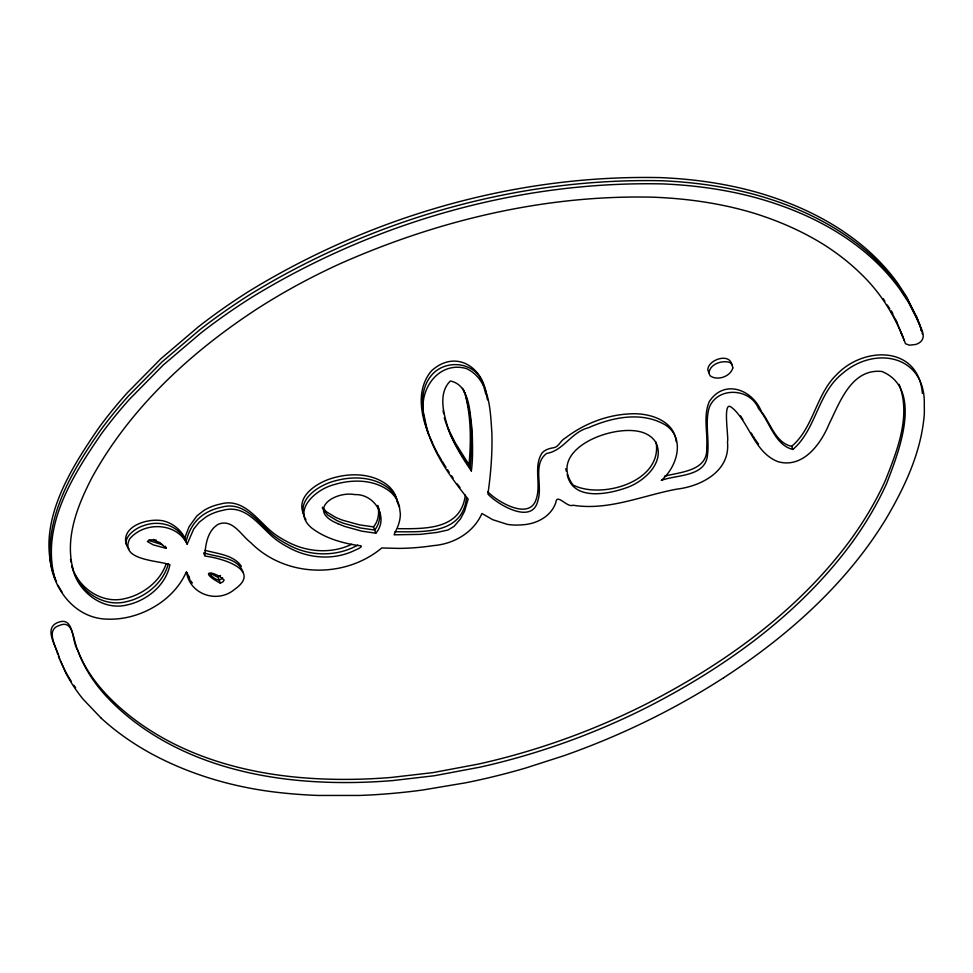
<?xml version="1.0" encoding="UTF-8"?>
<svg xmlns="http://www.w3.org/2000/svg" width="973" height="973" viewBox="0 0 973 973"><rect width="100%" height="100%" fill="white"/><g stroke="black" fill="none" stroke-linecap="round" stroke-linejoin="round"><path stroke-width="1.46" d="M465.325 495.148C461.044 529.884 425.079 528.838 398.2 528.68M466.505 498.298C461.834 535.016 422.756 531.659 394.953 531.781M168.365 563.562C164.619 578.157 153.539 589.966 140.258 596.631A33.41 20.019 -20.5 0 1 126.332 601.691C105.412 607.128 83.143 593.81 74.885 574.459M166.03 564.145C161.542 577.123 151.168 587.339 139.078 593.469A33.41 20.019 -20.5 0 1 125.152 598.541C102.201 604.525 77.962 587.947 71.71 565.775M471.37 470.932C463.16 459.207 455.729 446.838 449.927 433.727C444.795 417.989 436.67 394.418 450.329 381.015C470.141 384.7 469.728 413.671 472.124 429.385C472.501 443.189 473.17 457.237 471.37 470.932L469.01 464.632C471.127 441.657 471.151 417.891 465.447 395.379M723.766 677.682C778.315 642.192 828.923 599.198 867.563 546.473A500.158 299.611 -20.5 0 0 885.807 519.217C904.829 487.023 921.455 451.727 924.314 413.963A458.064 274.386 -20.5 0 0 924.277 405.084C925.931 354.659 874.313 345.379 842.034 373.863C817.539 393.433 816.177 429.555 792.873 449.477C774.484 444.904 769.838 421.516 758.575 408.696C750.195 387.631 716.797 386.33 709.037 408.161C704.939 423.255 709.39 439.042 707.553 454.379C706.082 477.171 677.038 474.447 661.312 480.382C676.916 467.149 685.831 438.58 665.702 425.165C642.058 410.995 612.175 417.222 588.385 427.767C571.2 432.036 563.586 450.742 546.607 453.442C532.316 464.218 542.837 485.393 537.923 500.45C532.632 525.432 497.629 504.671 487.923 494.053C490.781 473.875 492.46 453.467 491.876 433.082C490.307 410.411 490.051 379.652 466.408 368.56C437.473 360.326 416.785 392.241 424.678 417.989C429.908 448.857 448.979 475.25 468.159 499.125L464.51 511.324L460.46 518.925L454.026 526.405L448.03 529.981L436.986 532.426L420.032 534.384L394.041 534.809L397.361 527.634A74.167 44.43 -20.5 0 0 400.365 513.999L399.283 505.668L397.86 501.825A74.945 44.892 -20.5 0 0 390.307 491.839C374.702 479.215 352.469 479.032 334.007 484.651C315.982 489.237 290.586 510.922 312.041 528.278C325.323 538.3 341.791 542.922 358.015 545.525C365.349 545.464 358.684 548.723 355.473 550C334.298 560.582 308.672 558.83 288.227 547.276A162.673 97.446 -20.5 0 1 276.089 539.662C260.119 527.427 246.364 503.406 222.476 510.424A30.601 18.329 -20.5 0 0 206.276 516.724L199.283 522.173L193.724 529.02L187.157 544.138L184.797 537.838L189.115 526.648L196.923 515.872L203.916 510.424A30.601 18.329 -20.5 0 1 220.129 504.123C244.004 497.106 257.772 521.114 273.729 533.35A162.673 97.446 -20.5 0 0 285.867 540.964C305.887 552.202 330.942 554.342 351.825 544.235M222.61 577.804C218.755 582.851 212.564 577.512 209.961 573.888M322.355 507.201L326.332 511.737L335.685 517.405A254.172 152.262 -20.5 0 0 342.447 520.154L359.378 524.836L373.486 526.892C378.375 521.151 379.665 512.625 377.731 505.388M338.045 523.717A254.172 152.262 -20.5 0 0 344.807 526.466L361.737 531.149L375.846 533.204C389.249 517.782 374.581 493.725 354.877 494.612C333.909 490.745 305.996 510.764 338.045 523.717M220.555 575.566L216.663 576.77L211.238 573.498M664.437 476.235C680.674 471.917 708.356 470.981 706.702 447.629C707.882 432.353 703.005 416.067 709.341 401.508C724.423 378.533 752.725 389.723 761.482 411.737C770.567 423.219 775.59 442.97 791.694 446.327C813.866 427.585 815.848 394.211 837.072 374.191C863.951 346.206 918.476 345.354 922.38 393.42M357.748 545.123C335.965 557.31 308.623 556.495 287.047 544.114A162.673 97.446 -20.5 0 1 274.909 536.512C258.952 524.265 245.184 500.256 221.309 507.274A30.601 18.329 -20.5 0 0 205.096 513.574C195.658 519.266 189.334 529.069 186.609 539.614C184.943 543.518 182.656 532.851 179.859 532.645C170.482 523.024 155.51 521.09 143.238 525.773C134.724 528.315 119.703 539.504 129.032 548.845M220.324 583.168L222.902 581.866L224.131 580.09C212.905 569.643 197.483 570.92 220.324 583.168L217.976 576.867M166.152 548.346L153.272 544.88L147.41 541.547L149.733 539.869L152.712 539.845L160.119 542.691L166.152 548.346L165.374 546.242M205.035 550.28C217.49 553.88 233.459 554.695 241.377 566.298M205.072 553.199C217.916 557.359 238.288 557.286 243.08 572.392M162.552 544.819L148.48 540.295M153.539 539.431L156.337 540.295M487.619 491.669C497.106 501.521 529.628 521.26 536.281 498.942C541.329 484.08 533.046 465.86 542.326 452.652C545.342 449.538 549.587 448.322 553.759 447.726C558.855 446.911 560.643 440.258 565.24 438.093C584.372 423.437 608.052 414.352 632.243 413.78C650.159 413.148 674.411 420.774 676.174 441.633M101.301 718.269L83.192 699.295A405.023 242.618 -20.5 0 1 65.896 673.158L58.392 656.045M184.797 537.838C180.71 529.969 173.413 523.863 164.899 521.321C150.754 517.052 121.26 525.152 126.076 543.798M187.157 544.138C176.867 522.404 144.393 521.187 129.652 538.933C119.047 560.339 158.234 560.375 169.91 564.693C166.991 580.176 155.23 592.837 141.438 599.782A33.41 20.019 -20.5 0 1 127.512 604.841C102.615 611.36 77.633 591.584 72.391 567.551M469.01 464.632L455.486 443.287L447.568 427.427M190.672 580.784L192.374 583.034M457.286 483.958L459.961 487.595M756.909 441.827L758.539 444.102M451.557 475.833L453.126 478.12M755.145 439.224L756.325 440.964M447.604 469.825L449.185 472.27M753.236 436.281L754.513 438.239M740.538 415.897L742.885 419.509M883.277 298.723L884.907 301.253M887.352 305.048L889.796 308.842M751.132 432.936L752.53 435.162M442.204 461.214L446.011 467.393M57.76 585.065L62.09 592.095M903.139 337.424L900.986 332.352M904.318 340.574L896.024 320.153M437.959 453.99L441.438 459.974M186.634 572.343L189.492 577.621M187.813 575.505L189.954 579.458M437.266 452.786C424.471 428.923 411.749 394.588 431.392 370.92C455.473 348.979 483.277 366.675 486.622 395.926M891.365 310.934L892.728 313.561M891.171 311.469L896.656 321.954M322.428 508.052L327.512 514.887L336.865 520.555A254.172 152.262 -20.5 0 0 343.627 523.316L360.557 527.998L374.666 530.042C379.969 523.717 381.234 514.06 378.083 506.41M304.196 515.483C294.138 496.437 318.098 481.793 334.031 477.694C351.861 472.744 373.048 473.45 387.947 485.527A74.945 44.892 -20.5 0 1 395.5 495.512L398.942 506.592M305.948 519.801C294.393 500.548 318.816 484.895 335.211 480.844C353.041 475.894 374.228 476.6 389.127 488.689A74.945 44.892 -20.5 0 1 396.68 498.675M429.774 437.303L432.511 443.007M60.302 660.728L64.717 669.996A405.023 242.618 -20.5 0 0 71.418 681.562M186.828 572.842C186.001 570.798 185.344 574.763 184.688 575.311C179.871 585.016 172.586 593.311 164.169 600.061C147.75 612.868 126.745 620.251 105.838 619.083C72.841 617.673 50.243 585.332 49.83 554.124C49.489 508.234 74.702 467.064 100.207 430.686A477.171 285.831 -20.5 0 1 128.728 395.683L162.077 361.871L199.647 329.896A435.211 260.703 -20.5 0 1 250.535 294.199C373.231 219.107 517.867 177.56 661.993 180.771A429.409 257.225 -20.5 0 1 709.341 185.174A430.163 257.687 -20.5 0 1 753.382 194.174C793.311 205.023 831.927 222.525 863.927 249.088A491.304 294.296 -20.5 0 1 898.699 286.111L907.675 299.769L916.7 317.174M708.952 372.647L707.797 370.093C707.736 359.451 730.151 352.494 731.647 364.79M462.661 388.312L464.802 393.141M483.532 385.709C478.181 362.795 447.811 357.967 432.571 374.07C417.624 390.38 422.002 415.057 428.436 434.128M918.05 320.336L906.495 296.619L897.52 282.961A491.304 294.296 -20.5 0 0 862.747 245.938C830.747 219.375 792.131 201.861 752.202 191.024A430.163 257.687 -20.5 0 0 708.162 182.012A429.409 257.225 -20.5 0 0 660.813 177.621C516.699 174.41 372.051 215.945 249.356 291.049A435.211 260.703 -20.5 0 0 198.468 326.746L160.898 358.721L127.548 392.533A477.171 285.831 -20.5 0 0 99.027 427.536C69.034 471.114 32.973 527.877 56.58 581.903M919.23 323.486L908.843 302.919L899.879 289.261A491.304 294.296 -20.5 0 0 865.106 252.238C833.107 225.675 794.491 208.173 754.549 197.337A430.163 257.687 -20.5 0 0 710.521 188.324A429.409 257.225 -20.5 0 0 663.172 183.921C519.047 180.723 374.41 222.258 251.703 297.361A435.211 260.703 -20.5 0 0 200.827 333.058L163.257 365.021L129.908 398.833A477.171 285.831 -20.5 0 0 101.387 433.836C72.817 475.323 40.525 526.089 54.877 578.534M899.076 384.347C911.373 415.86 897.13 450.572 885.6 479.981A453.892 271.893 -20.5 0 1 850.913 539.334C798.456 610.825 724.63 663.768 646.4 703.917A439.042 263.002 -20.5 0 1 576.162 734.834A435.174 260.679 -20.5 0 1 478.558 764.048L433.058 772.598L391.596 777.415A438.92 262.917 -20.5 0 1 315.982 778.643C256.106 775.469 195.464 760.813 145.172 727.074A496.449 297.385 -20.5 0 1 106.933 695.075C94.928 682.353 84.578 667.806 78.229 651.424M916.87 317.174C917.612 324.617 927.524 334.25 921.03 341.414A9.098 5.449 -20.5 0 1 915.751 344.454L909.548 345.196L905.498 343.737C896.157 318.366 882.195 294.637 862.759 275.627A474.082 283.994 -20.5 0 0 823.754 244.6C802.299 231.209 778.972 221.053 754.866 213.488A412.759 247.251 -20.5 0 0 653.309 197.203C545.464 194.551 437.935 220.275 339.711 263.89A417.064 249.83 -20.5 0 0 258.38 308.052C191.705 351.338 130.856 407.042 92.155 477.269C77.731 505.084 64.571 537.631 73.072 569.314M76.612 647.179C82.985 666.359 94.15 683.678 108.112 698.225A496.449 297.385 -20.5 0 0 146.351 730.236C196.643 763.963 257.286 778.619 317.149 781.793A438.92 262.917 -20.5 0 0 392.776 780.565L434.238 775.761L479.738 767.211A435.174 260.679 -20.5 0 0 601.119 728.509A439.042 263.002 -20.5 0 0 647.58 707.067C725.809 666.919 799.636 613.975 852.093 542.484A453.892 271.893 -20.5 0 0 886.78 483.131C897.349 455.206 924.751 389.212 881.915 371.467C851.448 368.366 839.918 402.202 829.045 424.094C820.713 444.357 802.652 468.889 777.755 461.616C755.449 452.664 750.232 426.186 734.688 410.083A76.125 45.597 -20.5 0 0 731.514 407.383C721.99 399.234 729.166 438.908 727.451 441.803C730.638 470.883 701.679 486.184 676.697 489.164C642.411 495.537 608.429 510.971 572.988 505.218C567.539 508.174 556.787 492.885 555.911 502.263C551.338 516.274 536.974 523.839 522.988 524.751A50.389 30.187 -20.5 0 1 507.334 524.362L492.715 519.691L481.939 513.489C473.486 532.693 453.734 544.041 433.289 545.622A172.245 103.174 -20.5 0 1 397.908 548.383L381.793 547.957C344.369 579.117 285.15 577.524 250.706 542.569C241.195 535.466 232.802 518.67 218.584 524.106C207.614 530.236 205.352 544.588 204.829 556.057C220.689 557.882 262.953 569.619 234.481 589.468C217.672 603.686 189.893 594.88 186.512 572.015M791.694 446.327L792.873 449.477M373.486 526.892L375.846 533.204M203.661 552.907L204.439 555.011M59.572 659.207C58.064 648.529 41.912 628.303 58.21 622.331C74.678 616.079 71.503 641.852 77.791 650.329M918.086 320.239L920.628 327.84M919.266 323.389L921.808 331.002M567.174 474.544C572.878 501.241 607.979 494.418 626.989 487.546C644.053 481.538 665.325 462.467 655.972 442.764A47.458 28.436 -20.5 0 0 645.172 433.423C618.22 421.285 545.671 448.212 573.024 484.992C601.545 499.55 662.698 481.83 656.094 442.229M463.622 389.991C472.927 414.668 472.331 441.9 470.19 467.782C459.475 452.336 449.66 435.928 444.284 417.77M57.723 654.221C55.57 645.391 45.622 629.458 59.389 625.481C72.574 619.521 73.048 637.765 76.222 645.926M484.177 387.959L485.758 393.98M70.482 559.463L71.053 562.139M396.923 499.368L397.762 503.43M486.938 397.13L487.473 399.794M443.129 410.703L443.688 413.683M565.812 468.718L566.25 471.102M922.173 332.705L922.246 333.836M920.993 329.543L921.066 330.686M101.301 718.269A505.984 303.102 -20.5 0 0 152.895 754.549C190.769 774.715 232.547 786.926 275.067 792.095A481.392 288.361 -20.5 0 0 318.122 795.452L359.244 795.452A459.974 275.541 -20.5 0 0 422.683 790.015L465.69 782.791A442.034 264.79 -20.5 0 0 525.505 768.074L563.44 755.875A463.756 277.804 -20.5 0 0 619.278 733.824A471.783 282.608 -20.5 0 0 723.754 677.682M75.626 687.777A405.023 242.618 -20.5 0 1 73.899 685.308M732.815 367.94C730.48 376.6 717.393 381.112 710.132 375.809L708.976 373.243C709.609 364.279 721.273 360.314 728.838 362.151A12.15 7.285 -20.5 0 1 732.037 364.243L732.815 367.94"/></g></svg>
